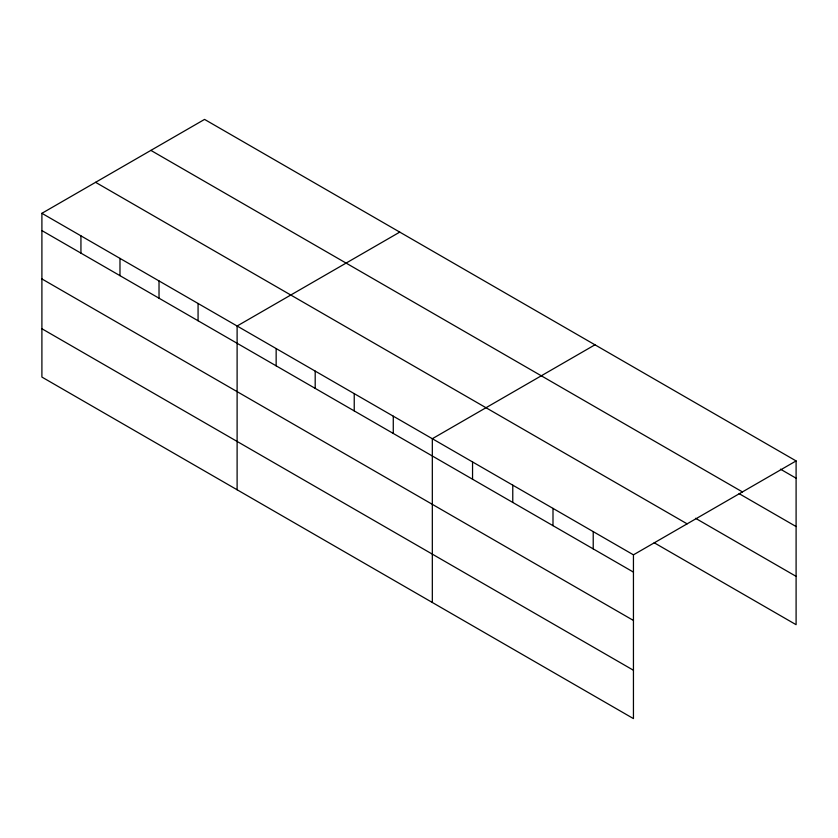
<?xml version="1.0" encoding="UTF-8"?>
<svg xmlns="http://www.w3.org/2000/svg" width="838" height="838" viewBox="0 0 838 838"><rect width="100%" height="100%" fill="white"/><g stroke="black" fill="none" stroke-linecap="round" stroke-linejoin="round"><path stroke-width="1.26" d="M633.444 620.455L633.444 554.84L41.9 213.313L41.9 377.069L633.444 718.595L633.444 620.455L41.9 278.928M654.195 542.762L796.1 624.687L796.1 460.931L204.556 119.405L41.9 213.313M399.768 232.105L237.112 326.013L237.112 489.78M594.97 344.806L432.324 438.714L432.324 602.48M633.444 554.84L796.1 460.931M780.461 469.175L796.1 478.205M150.882 150.39L742.426 491.916M739.116 493.645L796.1 526.547M695.54 518.293L796.1 576.355M95.574 182.317L687.118 523.844M41.9 230.586L633.444 572.113M41.9 328.737L633.444 670.253M593.22 531.617L593.22 548.89M552.996 508.383L552.996 525.667M512.772 485.16L512.772 502.444M472.548 461.937L472.548 479.221M393.273 416.172L393.273 433.456M354.233 393.64L354.233 410.913M315.193 371.098L315.193 388.371M276.152 348.556L276.152 365.829M198.072 303.471L198.072 320.755M159.021 280.929L159.021 298.213M119.981 258.387L119.981 275.671M80.94 235.855L80.94 253.128"/></g></svg>
